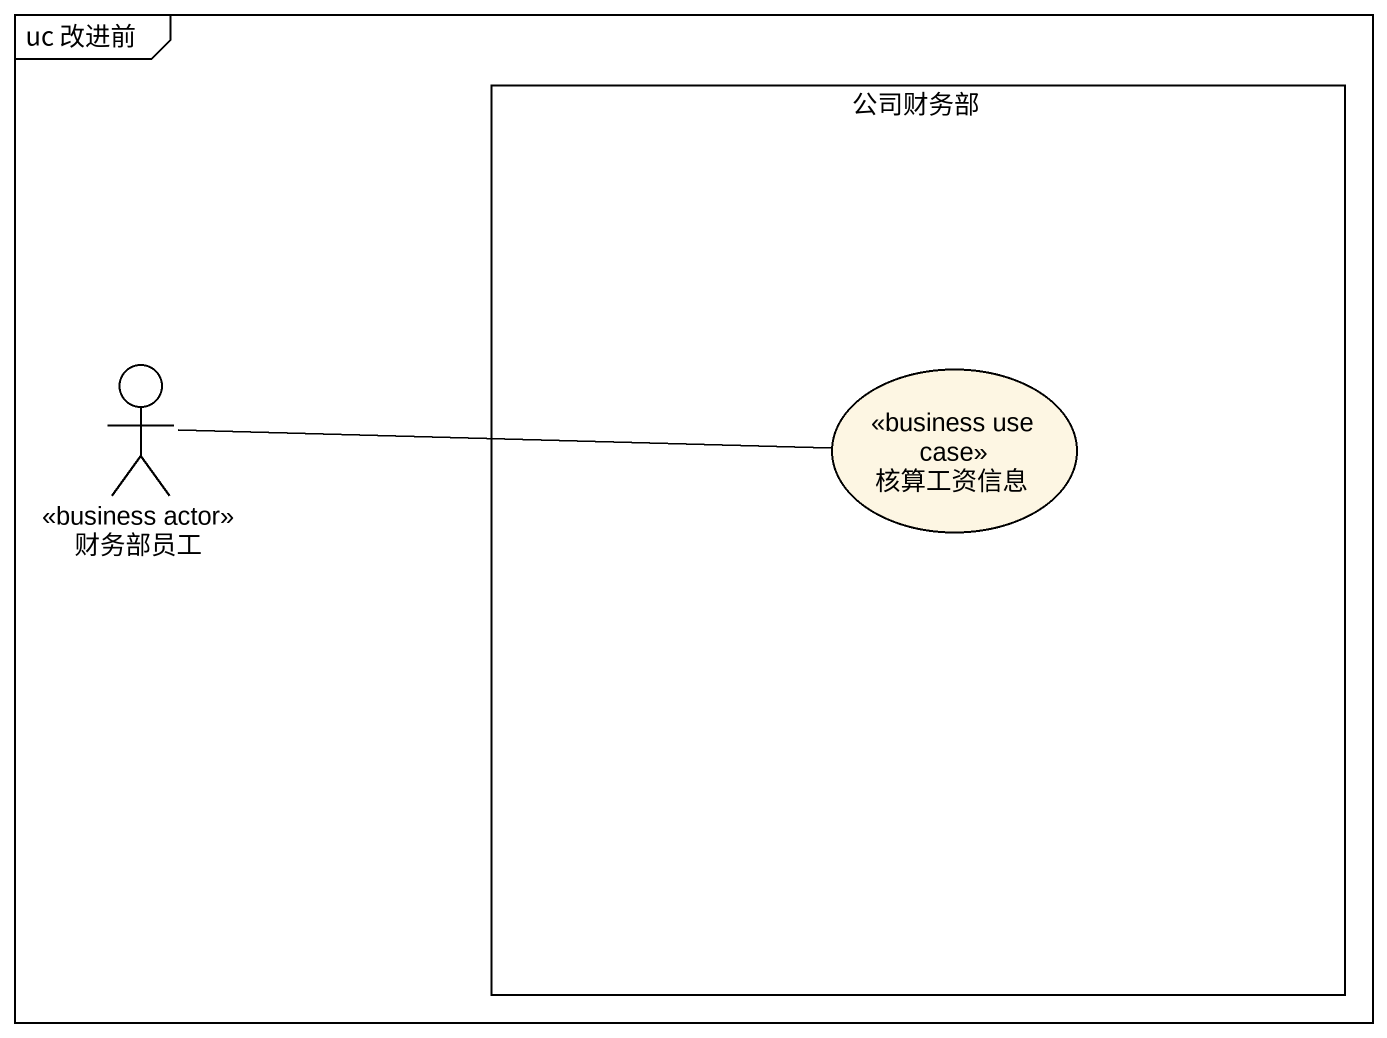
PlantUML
@startuml
mainframe uc 改进前
rectangle 公司财务部 {
  usecase 核算工资信息 <<business use case>>
}
actor 财务部员工 <<business actor>>
财务部员工 -right- 核算工资信息
@enduml
